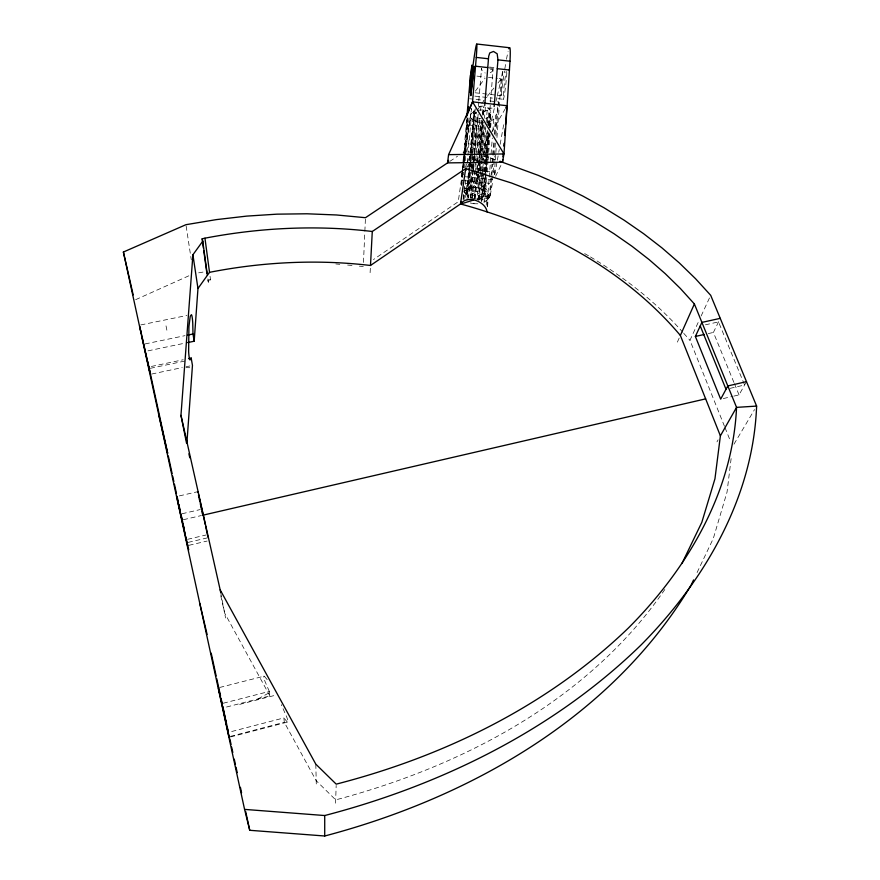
<?xml version="1.0" encoding="UTF-8"?>
<svg xmlns="http://www.w3.org/2000/svg" width="880" height="880" viewBox="0 0 880 880"><rect width="100%" height="100%" fill="white"/><g stroke="black" fill="none" stroke-linecap="round" stroke-linejoin="round"><path stroke-width="0.66" stroke-dasharray="4.4 3.3" d="M335.577 803.176L336.171 785.455M363.473 262.438L364.804 232.606M364.859 231.253L365.409 219.054M370.106 272.679L370.359 267.872M475.079 92.763L501.039 95.678L502.81 71.291M494.263 174.416L495.77 153.945M495.869 152.581L496.364 145.75M496.969 137.555L501.281 78.848L503.008 68.585M486.717 177.65L484.803 201.927L489.368 197.835L490.314 195.272L492.701 164.131M492.8 162.778L494.362 142.472M494.978 134.343L497.629 107.316M490.314 195.272L492.305 183.656L494.373 156.42M494.472 155.056L495.407 142.791M495.924 135.982L498.509 101.937L486.717 100.628M478.423 175.472L477.796 178.112L478.104 174.174M478.203 172.865L479.534 155.782M487.487 200.101L492.305 137.995M492.822 131.241L493.768 119.086L496.529 114.037M489.368 197.835L490.93 177.551M491.029 176.209L491.964 164.032M492.074 162.679L493.834 139.7M494.252 134.288L495.594 116.721M478.907 175.483L476.916 199.771L482.724 197.538L484.66 173.206M484.77 171.853L487.993 131.318M488.433 125.906L489.181 116.446C492.899 113.08 489.698 107.437 485.43 106.535L484.473 118.25M485.045 171.094L485.793 161.623M485.903 160.259L488.257 130.482M488.686 125.07L490.391 103.411M490.501 102.058L493.075 69.575L489.621 69.19M482.724 197.538L484.407 194.623L483.725 191.444L485.122 173.822M485.232 172.458L486.09 161.612M486.2 160.259L488.356 133.144L479.677 170.17M488.994 125.015L490.182 110.099M483.846 196.174L488.884 132.605M489.423 125.84L490.27 115.016M484.363 193.017L486.827 161.854M486.937 160.501L487.476 153.725M487.586 152.372L489.082 133.408M489.511 127.985L490.798 111.727M484.407 194.623L487.619 154.022M487.729 152.669L489.225 133.716M489.753 126.94L490.831 113.41M487.135 172.26L487.982 161.469M488.092 160.116L490.105 134.497M490.633 127.754L491.161 121.011L493.768 119.086M477.796 178.112L478.126 174.02M478.236 172.656L478.896 164.472M479.006 163.108L482.438 120.802M482.878 115.346L483.538 107.162M478.148 199.694L480.381 172.304M480.491 170.929L481.272 161.348M481.382 159.973L484.066 127.105M479.138 199.397L481.327 172.403M481.437 171.05L482.196 161.601M482.306 160.248L485.045 126.511M483.725 191.444L480.832 188.837L482.152 172.392M482.262 171.028L483.043 161.436M485.76 127.688L483.472 160.292L482.966 156.838M486.2 122.276L487.399 107.404M482.262 175.373L481.162 189.068L483.45 189.937A13.497 8.173 4.6 0 1 488.983 197.714L488.543 198.825M482.372 173.998L483.142 164.406M481.118 198.638L483.175 172.975M483.285 171.622L484.693 154.066M484.803 152.713L486.64 129.756M487.3 121.66L487.619 117.601L489.181 116.446M481.613 201.817L483.912 173.041M484.022 171.666L487.289 130.328M487.718 124.905L489.027 108.625M477.818 203.797L473.968 203.72L474.309 199.738M474.419 198.407L476.729 170.522M476.839 169.191L480.689 122.958L473.825 120.78L469.172 116.369L464.585 167.728M474.705 198.374L476.949 171.391M477.059 170.049L478.401 153.857M478.511 152.504L481.206 120.131M480.832 188.837L476.498 187.528L477.609 174.086M477.719 172.733L479.061 156.607M479.171 155.254L482.042 120.439M482.592 113.762L483.23 106.073L478.797 106.458L478.588 108.922M477.356 182.028L478.005 174.152M478.115 172.843L479.523 155.782M479.743 153.153L482.372 121.22M482.911 114.697L483.56 106.865M482.9 123.079L479.039 170.445L495.231 172.194L497.112 161.557M483.56 114.95L484.22 106.832M479.347 170.082L480.678 153.89M480.788 152.537L483.109 124.212M478.775 187.99L479.875 174.537M479.985 173.195L483.923 124.927M470.316 198.44L472.714 170.093M472.835 168.751L474.089 153.901M474.21 152.559L477.18 117.469C473.858 115.874 472.373 111.133 475.31 108.449L470.195 167.893M470.69 197.593L472.747 173.36M472.857 172.018L473.539 163.933M473.77 161.238L477.081 122.199M473.022 169.785L473.704 161.667M473.825 160.314L477.686 114.312M478.379 106.194L478.72 102.135M478.83 100.782L481.558 68.31L482.009 70.598L485.199 73.018M463.892 191.796L466.961 189.464L471.911 187.869L473.88 164.582M474.001 163.207L474.551 156.64M474.661 155.419L478.148 114.103M472.461 197.923L475.519 161.491M475.629 160.149L479.149 118.327L477.18 117.469M471.911 187.869L474.155 187.484L475.299 173.866M475.409 172.502L476.091 164.329M476.212 162.965L479.985 117.876M480.975 106.04L480.557 111.034L485.012 111.573M472.098 156.772L468.633 197.274L466.741 194.304L466.675 192.698L468.787 168.344M468.897 166.991L469.37 161.579M469.491 160.226L473.704 111.518M466.741 194.304L468.963 168.619M469.084 167.266L469.546 161.865M469.667 160.512L470.25 153.747M470.371 152.394L473.759 113.19M466.675 192.698L468.864 172.007M469.337 166.54L474.232 109.901M466.972 200.233L473.825 120.78M467.412 195.866L470.789 156.607M470.91 155.254L474.397 114.818M467.214 191.147L468.314 189.761L470.085 169.268M472.208 155.419L475.563 116.27M471.559 169.521L469.92 188.65L468.314 189.761M471.669 168.157L472.252 161.326M472.373 159.951L476.454 112.134L473.825 114.576M470.635 188.364L471.922 173.305M472.384 167.827L475.277 148.049L477.114 145.893L477.917 142.538L480.282 141.812L480.645 145.475L482.185 146.3M484.033 202.62L485.276 188.232C479.809 183.656 471.526 180.961 464.772 184.162L464.189 189.255M462.077 172.271L461.714 176.341L493.856 179.883M462.187 170.918L462.781 164.131M462.902 162.778L466.675 119.438M463.243 198.748L463.727 193.303M464.046 199.672L465.839 179.256M466.598 170.588L471.119 118.789M461.362 185.284L462.451 173.118M462.935 167.706L467.269 118.998M461.736 185.284L461.978 182.578M462.451 177.177L462.814 173.118M463.298 167.717L467.742 117.733M461.857 184.283L463.133 172.26M463.617 166.848L463.859 164.131M463.98 162.778L467.929 118.316M486.211 205.205L487.586 190.949L485.276 188.232M487.333 206.184L488.576 193.237L487.586 190.949M463.133 199.65L463.76 193.105M481.833 200.882L483.241 186.604M487.553 206.844L488.576 193.237M478.632 200.475L480.183 184.899M475.233 199.21L476.795 183.634M468.413 198.286L470.03 182.743M471.746 198.462L473.33 182.908M465.619 197.406L467.104 183.172M462.462 169.565L461.714 176.341L463.353 174.24M462.605 168.212L463.353 161.436M463.496 160.083L467.346 124.839L476.487 111.474M731.126 458.579L727.045 492.085L713.328 538.439L695.904 575.047M467.071 118.261L466.213 124.773L481.943 126.445L470.316 155.133M462.451 172.304L458.238 201.74L373.461 259.567M463.221 166.947L463.606 164.274M463.804 162.932L465.531 150.898L472.076 152.801M462.649 169.961L461.714 176.341L463.232 172.601M462.836 168.685L464.585 156.651M464.783 155.32L471.592 108.537L465.267 151.063M497.849 105.974L498.509 101.937M494.769 174.757L495.231 172.194M497.354 160.226L498.531 153.582M498.762 152.251L499.235 149.589M500.181 144.276L503.723 124.333M466.829 151.866L469.315 138.028M489.698 127.82L494.395 107.965M495.957 101.354L496.892 97.383M497.211 96.052L501.281 78.848L498.718 78.562M467.665 166.782L468.38 164.241M470.756 163.647L469.898 166.221L468.732 162.976M493.075 69.575L491.964 71.687L489.61 73.062M465.256 167.607L466.774 163.867M467.28 162.624L469.81 156.387M478.874 199.738A13.959 7.92 19.8 0 0 481.03 199.793L486.266 198.55L488.675 195.36L464.717 187.957M677.38 342.111L679.36 337.656M724.471 426.283L689.964 340.285L698.929 320.826M701.162 315.964L709.566 297.726M733.909 382.415L713.405 332.442L720.247 318.351M495.583 176.341L502.491 162.195M733.788 396.132L739.035 394.911L746.482 381.645M716.969 441.87L718.102 439.857M479.985 152.372L504.999 109.219M733.964 444.202L754.556 409.552M664.818 589.501C588.874 700.062 462.803 766.238 335.687 799.876L316.206 780.703L284.306 722.315L283.877 717.915L229.504 732.083M477.246 110.363L481.052 104.797M481.811 103.675L484.099 100.342L469.667 98.736M210.485 279.565L207.823 280.17L208.395 282.513L210.485 279.565L209.517 272.327M475.343 91.168L485.089 78.199M469.095 166.859L471.548 163.691M472.373 162.646L477.279 156.321M487.366 96.25L493.911 88.055M498.003 82.94L501.281 78.848M449.757 161.425L457.512 156.244M463.056 152.548L465.531 150.898M258.016 698.929L268.411 693.209M135.63 299.684L189.739 275.407M485.705 118.404L487.619 117.601M491.161 121.011L487.971 122.342L480.689 122.958M473.088 159.61L474.353 159.104M477.257 198.913L488.675 195.36M230.516 736.362L284.306 722.315M230.505 736.967L287.342 722.117A24.365 2.332 62.7 0 0 286.693 716.958L281.281 704.671M223.223 703.241L269.313 691.416L269.863 695.882L225.544 707.278M239.646 704.385L276.364 694.991M219.626 687.478L264.209 676.137L267.542 680.031M492.03 108.152L487.553 108.174L485.287 106.601M187.55 539.33L205.909 535.029M188.166 542.388L207.999 537.735M188.925 545.314L207.108 541.046M723.294 398.563L732.479 396.429M181.973 513.766L200.2 509.564M729.993 388.377L744.601 385L718.52 321.915L705.463 324.797M183.348 519.717L201.388 515.537M179.344 495.902L197.835 491.678M708.246 333.586L713.405 332.442M151.69 374.044L182.248 367.576M186.076 366.773L189.904 365.959M151.338 366.465L183.216 359.755M150.304 368.324L186.021 360.8M145.057 343.937L185.009 335.654M148.005 350.845L184.954 343.145M140.734 324.94L186.89 315.48M198.649 272.844L205.183 271.711M474.155 187.484L476.498 187.528M186.01 367.653L189.772 367.73M335.852 263.956L339.768 264.319M347.611 265.045L354.145 265.661M359.37 266.145L363.297 266.508M462.407 180.389L492.305 183.656M476.916 76.109L484.616 76.978M488.466 77.407L497.431 78.419M474.892 96.118L492.448 98.087M497.86 98.692L503.261 99.297M489.5 67.056L496.254 67.826M489.126 68.002L495.913 68.761M470.239 202.972L473.968 203.72M478.379 174.603L474.331 172.931M479.149 118.327L481.316 118.778M483.857 156.222L497.651 160.567M483.648 156.277L497.464 160.611M463.859 190.069L486.266 198.55M463.727 187.979L487.883 197.175M463.65 191.807L483.362 199.474M474.903 159.819L476.641 160.754M584.672 253.605L589.369 256.245M590.502 256.949C624.613 277.541 656.403 302.412 682.847 332.321M287.342 722.117L283.877 717.915M683.738 333.322L689.964 340.285M464.255 192.533L468.006 195.976A13.959 7.92 19.8 0 0 474.353 198.891M269.863 695.882L224.642 613.074L220.429 594.319M269.313 691.416L265.111 681.692A24.332 2.332 62.7 0 1 264.209 676.137M734.426 383.669L739.035 394.911M724.977 427.548L730.554 441.463M166.023 325.875L167.101 331.364M220.66 592.416L225.577 617.969M186.142 226.039L191.29 259.798M207.9 278.905L208.395 282.513M315.81 764.159L316.283 784.19M470.712 114.587A13.068 8.074 5.7 0 1 474.606 111.386M477.499 110.429A13.068 8.074 5.7 0 1 487.542 110.814M506.825 72.743A14.839 0.726 -83.4 0 1 504.317 95.271A14.839 0.726 -83.4 0 1 503.47 92.906A14.839 0.726 -83.4 0 1 506.275 71.192M501.039 95.678A63.888 3.113 -83.4 0 1 504.482 71.082M504.834 68.849A63.888 3.113 -83.4 0 1 505.835 62.843M506.484 59.257A63.888 3.113 -83.4 0 1 508.101 51.546"/><path stroke-width="1.32" d="M508.915 48.785A63.888 3.113 -83.4 0 1 509.993 61.204L503.998 153.956L502.491 162.195L447.546 162.899L365.464 217.701L336.49 214.973L306.944 213.785L276.991 214.159L246.752 216.106L216.348 219.615L185.933 224.697L123.387 252.032L244.574 809.391L249.744 830.291L324.72 836L324.72 815.54C441.782 784.982 553.96 729.762 641.19 644.842C704.418 580.943 753.137 497.717 756.613 406.087L710.688 295.295L695.552 278.718L679.294 262.911L661.958 247.885L643.599 233.684L624.272 220.297L604.01 207.757L582.868 196.075L560.89 185.251L538.12 175.318L500.071 161.381M484.726 105.512L488.664 56.364L489.742 52.943L493.504 51.447L497.178 53.79L497.959 59.851L494.142 106.568M470.008 89.122L470.503 75.383L471.955 65.076L469.612 92.147A63.932 1.738 -83.6 0 1 476.267 57.398L488.345 58.762M187.594 342.595L194.183 341.22L197.967 288.497L209.517 272.327C262.427 261.943 316.899 259.171 370.491 265.474L372.284 231.484L465.674 168.608L511.566 183.029L533.544 191.521L575.355 210.991L595.089 221.958L613.987 233.728L632.005 246.268L649.099 259.589L665.225 273.658L680.339 288.453L694.386 303.963L736.549 407.374C732.721 492.349 687.137 569.294 628.133 628.254C547.426 705.958 444.048 756.393 336.215 784.146L315.81 764.159L220.165 589.842L180.961 415.349L192.907 254.771L202.752 241.219L202.158 238.799L204.952 238.183C259.985 227.623 316.591 224.906 372.284 231.484M186.89 443.091L192.456 365.42L191.191 358.072L188.529 358.633M466.301 117.117L472.56 101.86L476.267 57.398M502.7 159.5L502.491 162.195L499.983 161.403M502.92 156.816L503.14 154.121M503.789 146.058L503.998 143.363M504.647 135.3L505.186 128.579M505.516 124.542L507.023 105.721L472.56 101.86L448.591 154.638L447.546 162.899L448.58 160.358M467.016 115.434L470.503 75.383M473.451 200.09L460.757 204.028L461.032 201.454M756.613 406.087L736.549 407.374L720.39 435.842L714.956 478.786L701.811 522.368L681.956 563.486M468.281 109.153L468.633 106.546M370.491 265.474L460.504 203.962L465.674 168.608M506.55 108.372L507.023 105.721L505.67 108.053M191.191 358.072L189.992 359.964A21.516 2.189 -89 0 1 188.628 351.604L188.925 326.568L190.245 316.228L191.444 314.666A21.494 2.178 -89 0 1 192.764 323.279L192.995 333.993L194.183 341.22M460.757 204.028C466.752 194.48 485.914 201.388 487.058 211.937M720.39 435.842L680.361 335.434L694.386 303.963M746.482 381.645L727.815 385.946L720.676 399.168L695.365 336.446L701.899 322.399L720.247 318.351M693.583 579.931L691.262 584.804C612.568 716.892 470.085 797.61 324.72 836M202.675 515.24L705.65 398.871M695.365 336.446L704.385 334.444M187.671 335.104L192.995 333.993M448.591 154.638L503.998 153.956L472.56 101.86M244.574 809.391L324.72 815.54M497.31 68.673L509.531 70.026M476.652 44L509.564 47.729M497.959 59.851L509.993 61.204M475.607 66.209L487.861 67.606M460.504 203.962C543.752 226.589 624.074 268.785 680.361 335.434M700.249 325.952L726.011 389.29M218.394 688.039L229.174 737.319L223.234 709.258M198.011 492.25L197.835 491.678L197.989 492.668M176.946 497.475L176.704 496.496L187.627 545.611L185.68 536.657M148.632 367.18L148.973 368.61L148.687 367.026M222.948 707.949L220.66 697.961M199.793 603.438L207.097 634.425M198.539 494.362L205.348 524.81M181.786 518.826L178.365 503.712M158.741 414.634L167.684 453.343L147.84 362.01M150.084 373.109L142.23 338.371M123.387 252.032L133.177 294.877M139.843 326.887L140.283 328.834M218.834 689.92L220.396 696.795M177.518 499.939L178.09 502.458M188.892 453.805L189.794 457.809M140.514 329.802L141.196 332.849M141.427 333.861L148.148 364.133M168.3 456.016L172.095 473.451M172.678 476.135L173.844 481.492M174.427 484.176L176.473 493.57M177.056 496.243L178.222 501.611M178.805 504.295L179.971 509.663M181.434 516.362L182.6 521.73M183.183 524.414L184.349 529.771M187.561 544.522L188.727 549.89M211.2 653.158L216.161 675.972M216.744 678.656L220.55 696.102M221.133 698.786L222.299 704.154M222.882 706.838L224.928 716.232M225.511 718.916L226.677 724.284M227.26 726.968L228.426 732.336M229.889 739.035L231.055 744.403M231.638 747.087L232.815 752.455M234.267 759.165L235.444 764.533M236.027 767.217L237.193 772.585M240.405 787.347L241.571 792.715M245.663 811.503L249.744 830.291M148.698 366.674L150.084 373.054M182.061 520.014L185.119 534.094M200.299 503.734L201.498 509.256M141.141 333.399L139.689 326.59M199.276 498.916L199.782 501.325M205.59 525.943L207.878 536.921M198.484 495.143L199.012 497.662M180.961 415.349L186.527 443.135M201.971 511.654L202.444 514.041M220.165 589.842L220.66 592.416M192.907 254.771L197.967 288.497M202.752 241.219L207.405 275.286M202.158 238.799L203.434 248.149M203.797 250.811L206.91 273.504M204.952 238.183L209.517 272.327M470.833 94.71L470.833 95.656L474.177 66.319L470.833 94.71"/></g></svg>
